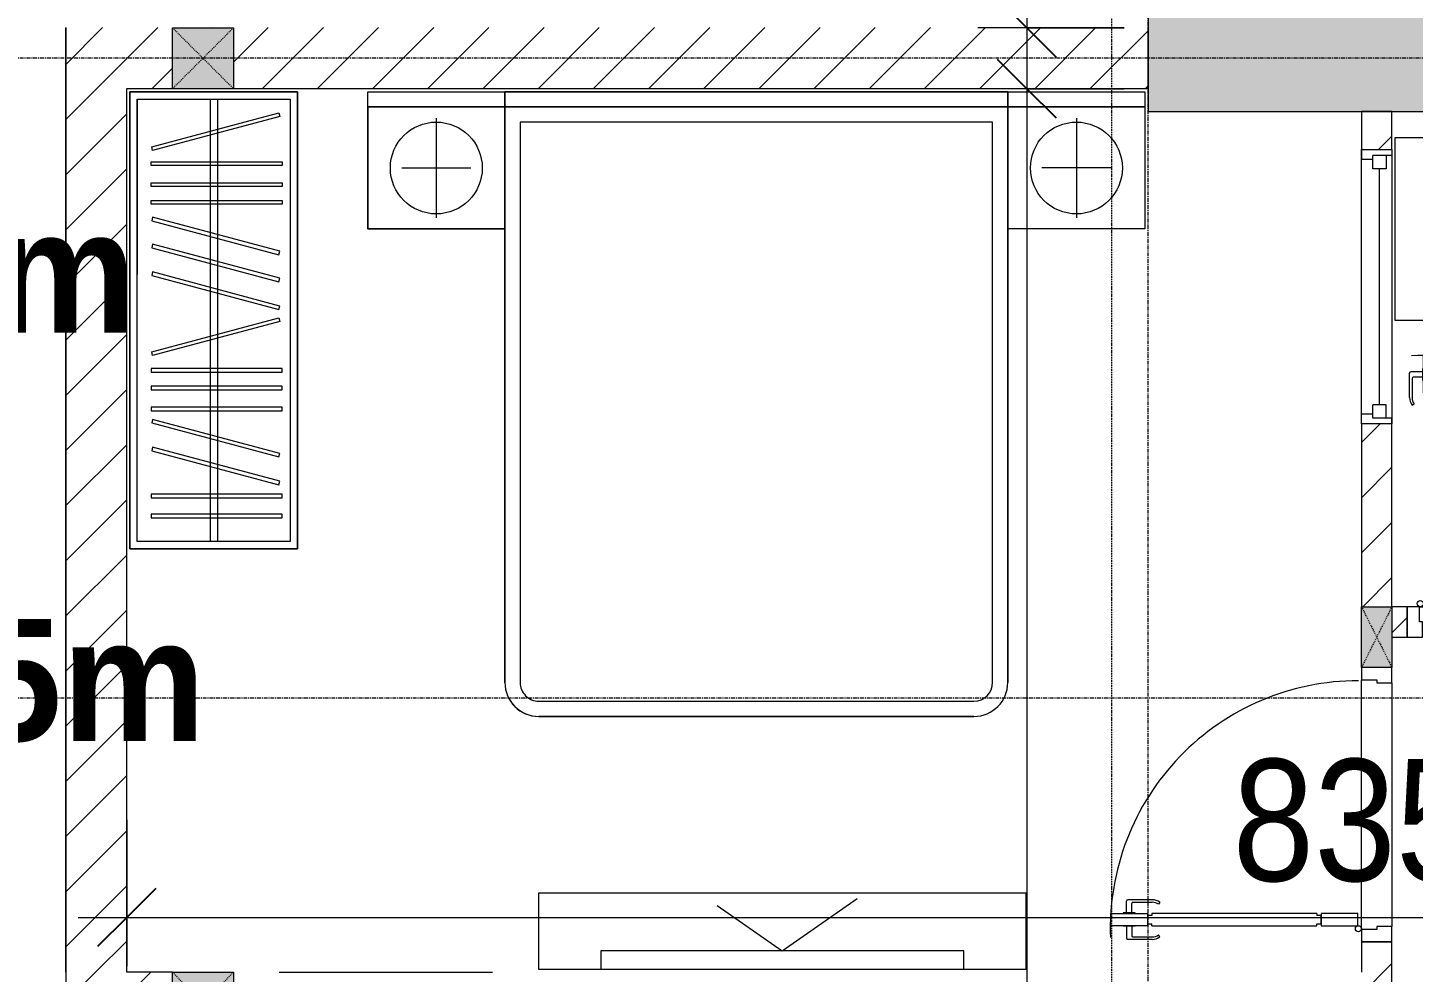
# Model space of a CAD drawing. Header units: millimetres. Extents: x 1591 to 239055, y -15958 to 83255.
# Drawn here: x 214257 to 218802, y 50537 to 53637 of the extents above; entities that cross this region are included whole.
import ezdxf

# ---------------------------------------------------------------- set-up
doc = ezdxf.new("R2010")
doc.units = ezdxf.units.MM
for name, pattern in [('Dash', [6, 3, -3]), ('Dash Dot 3_16_', [7.9375, 4.7625, -1.5875, 0, -1.5875]), ('Grid Line', [22.225, 12.7, -3.175, 3.175, -3.175])]:
    doc.linetypes.add(name, pattern=pattern)
for name, color, linetype, lineweight in [('0-1', 250, 'Continuous', 5), ('A-ANNO-DIMS', 211, 'Continuous', 9), ('A-ANNO-DIMS-160', 211, 'Continuous', 9), ('A-DETL-GENF-1', 9, 'Continuous', 9), ('A-DOOR-1', 254, 'Continuous', 9), ('A-DOOR-2', 9, 'Continuous', 9), ('A-FLOR', 192, 'Continuous', 9), ('A-FLOR-2', 9, 'Continuous', 9), ('A-GLAZ-1', 254, 'Continuous', 9), ('A-GLAZ-2', 9, 'Continuous', 9), ('A-WALL-1', 253, 'Continuous', 18), ('A-WALL-2', 9, 'Continuous', 9), ('A-WALL-3', 113, 'Continuous', 18), ('A-WALL-PATT-1', 10, 'Continuous', 9), ('A-WALL-PATT-2', 111, 'Continuous', 9), ('G-ANNO-SYMB-1', 111, 'Dash Dot 3_16_', 18), ('G-ANNO-TEXT-2', 142, 'Continuous', 9), ('G-IMPT-1', 254, 'Continuous', 9), ('I-FURN-1', 254, 'Continuous', 9), ('S-COLS', 52, 'Continuous', 9), ('S-COLS-1', 52, 'Continuous', 5), ('S-COLS-2', 250, 'Continuous', 18), ('S-COLS-3', 254, 'Continuous', 9), ('S-COLS-4', 253, 'Continuous', 18), ('S-COLS-5', 52, 'Continuous', 18), ('S-COLS-HDLN', 52, 'Dash', 9), ('S-COLS-HDLN-1', 9, 'Dash', 9), ('S-GRID-1', 1, 'Grid Line', 9)]:
    doc.layers.add(name, color=color, linetype=linetype, lineweight=lineweight)
doc.styles.add('Arial_14', font='arial_0.ttf', dxfattribs={"width": 0.95, "height": 400})
doc.styles.add('UTM Avo', font='UTM Avo.ttf', dxfattribs={"width": 0.9, "height": 400})
doc.dimstyles.new('1_Dim_chi_tiet_2_5', dxfattribs={"dimscale": 304.8, "dimtxt": 399.720379, "dimasz": 0.629921, "dimexe": 0.524934, "dimexo": 0.0625, "dimgap": 0.052493, "dimtad": 1, "dimdec": 0, "dimrnd": 5, "dimzin": 0, "dimdsep": 46, "dimtxsty": 'UTM Avo', "dimblk1": 'OBLIQUE', "dimblk2": 'OBLIQUE', "dimsah": 1, "dimcen": 0.09, "dimdle": 0.524934, "dimazin": 0, "dimtfac": 1, "dimtdec": 4, "dimtix": 1, "dimtmove": 0, "dimatfit": 3, "dimfxl": 1.049869, "dimfxlon": 1, "dimtvp": 1, "dimtolj": 1, "dimtzin": 0, "dimarcsym": 2})
doc.dimstyles.new('1_Dim_chi_tiet_2_5_1', dxfattribs={"dimscale": 304.8, "dimtxt": 399.720379, "dimasz": 0.629921, "dimexe": 0.524934, "dimexo": 0.0625, "dimgap": 0.052493, "dimtad": 1, "dimdec": 0, "dimrnd": 5, "dimzin": 0, "dimdsep": 46, "dimtxsty": 'UTM Avo', "dimblk1": 'OBLIQUE', "dimblk2": 'OBLIQUE', "dimsah": 1, "dimcen": 0.09, "dimdle": 0.524934, "dimazin": 0, "dimtfac": 1, "dimtdec": 4, "dimtix": 1, "dimtmove": 0, "dimatfit": 3, "dimfxl": 1.049869, "dimfxlon": 1, "dimtvp": 1, "dimtolj": 1, "dimtzin": 0, "dimarcsym": 2})
pattern_1 = [(45, (0, 0), (-90.50967, 90.50967), [])]
pattern_2 = [(45, (95879.7, 0), (-90.50967, 90.50967), [])]

# ---------------------------------------------------------------- blocks, each defined once
blk = doc.blocks.new('NCV_TKTC_KET CAU_rvt-1-TKCS_MB TẦNG 6-8')
at = {"layer": 'S-COLS-1'}
blk.add_hatch(color=256, dxfattribs=at).paths.add_polyline_path([(123052.6, 53361.9), (123052.6, 53711.9), (122052.6, 53711.9), (122052.6, 53361.9), (122206.8, 53361.9)])
at = {"layer": 'S-COLS-2'}
for p, q in [((122052.6, 53711.9), (122052.6, 53361.9)), ((122052.6, 53361.9), (123052.6, 53361.9))]:
    blk.add_line(p, q, dxfattribs=at)
blk = doc.blocks.new('DOOR_CW_01 CANH MO-PANEL KINH - DIW_01-900x2200-CỬA GỖ VÂN LAMINATE-V76-TKCS_MB TẦNG 6-8')
at = {"layer": 'A-DETL-GENF-1'}
for p, q in [((-397, 872), (-357, 872)), ((-397, 752), (-397, 872)), ((-357, 872), (-357, 752)), ((-399, 820.5), (-438, 820.5)), ((-399, 831.8), (-397, 831.8)), ((-399, 792.2), (-399, 831.8)), ((-397, 792.2), (-397, 831.8)), ((-357, 792.2), (-357, 831.8)), ((-355, 831.8), (-357, 831.8)), ((-355, 792.2), (-355, 831.8)), ((-355, 820.5), (-316, 820.5)), ((-442, 737), (-442, 816.5)), ((-434, 799.5), (-434, 737)), ((-399, 803.5), (-430, 803.5)), ((-397, 792.2), (-399, 792.2)), ((-357, 792.2), (-355, 792.2)), ((-355, 803.5), (-324, 803.5)), ((-320, 799.5), (-320, 737)), ((-312, 737), (-312, 816.5)), ((-357, 752), (-397, 752)), ((-397, 738), (-391, 738)), ((-397, 738), (-397, 196)), ((-363, 752), (-391, 752)), ((-391, 752), (-391, 738)), ((-363, 738), (-363, 752)), ((-357, 738), (-363, 738)), ((-357, 196), (-357, 738)), ((-433.9, 711.2), (-427.3, 715.8)), ((-320.1, 711.2), (-326.7, 715.8)), ((-397, 196), (-391, 196)), ((-357, 182), (-397, 182)), ((-397, 182), (-397, 62)), ((-391, 196), (-391, 182)), ((-391, 182), (-363, 182)), ((-357, 196), (-363, 196)), ((-363, 182), (-363, 196)), ((-357, 62), (-357, 182)), ((-397, 62), (-357, 62))]:
    blk.add_line(p, q, dxfattribs=at)
blk.add_circle((-407, 60), 10, dxfattribs=at)
for centre, radius, start, end in [((-407, 60), 814, 360, 92), ((-438, 816.5), 4, 90, 180), ((-316, 816.5), 4, 0, 90), ((-430, 799.5), 4, 90, 180), ((-324, 799.5), 4, 360, 90), ((-397, 737), 45, 180, 215), ((-397, 737), 37, 180, 215), ((-357, 737), 37, 325, 0), ((-357, 737), 45, 325, 0)]:
    blk.add_arc(centre, radius, start, end, dxfattribs=at)
at = {"layer": 'A-DOOR-2'}
for p, q in [((-410, 50), (-450, 50)), ((-450, 50), (-450, -50)), ((-410, 0), (-410, 50)), ((-407, 50), (-382, 50)), ((450, 50), (410, 50)), ((410, 50), (410, 0)), ((-400, 0), (-410, 0)), ((-400, -50), (-400, 0)), ((410, 0), (400, 0)), ((400, 0), (400, -50)), ((-450, -50), (-400, -50)), ((400, -50), (450, -50))]:
    blk.add_line(p, q, dxfattribs=at)
blk = doc.blocks.new('M_Fixed - 900 x 1400-901191-TKCS_MB TẦNG 6-8')
at = {"layer": 'A-GLAZ-2'}
for p, q in [((-450, 37), (-418, 37)), ((-431, -63), (-431, 0)), ((-431, 0), (-387, 0)), ((-418, 0), (-418, 37)), ((-387, -44), (-387, 0)), ((387, 0), (431, 0)), ((387, -44), (387, 0)), ((418, 0), (418, 37)), ((450, 37), (418, 37)), ((431, -63), (431, 0)), ((-431, -44), (-387, -44)), ((-387, -22), (387, -22)), ((431, -44), (387, -44)), ((-450, -63), (-431, -63)), ((448.9, -63), (431, -63))]:
    blk.add_line(p, q, dxfattribs=at)
blk = doc.blocks.new('MAY GIAT - MAY GIAT_dwg-348053-TKCS_MB TẦNG 6-8')
at = {"layer": 'G-IMPT-1', "flags": 128}
blk.add_lwpolyline([(5, 596.6), (5, 2.3), (605, 2.3), (605, 596.6)], close=True, dxfattribs=at)
blk = doc.blocks.new('MAY GIAT - MAY GIAT-401071-TKCS_MB TẦNG 6-8')
at = {"layer": 'I-FURN-1'}
for p, q in [((5, -2.3), (605, -2.3)), ((5, -596.6), (5, -2.3)), ((605, -2.3), (605, -596.6)), ((605, -596.6), (5, -596.6))]:
    blk.add_line(p, q, dxfattribs=at)
at = {"extrusion": (0, 0, -1), "zscale": -1, "rotation": 180}
blk.add_blockref('MAY GIAT - MAY GIAT_dwg-348053-TKCS_MB TẦNG 6-8', (0, 0), dxfattribs=at)
blk = doc.blocks.new('G1_SOF - BO TRU - 100x200-746114-TKCS_MB TẦNG 6-8')
at = {"layer": 'S-COLS'}
blk.add_hatch(color=256, dxfattribs=at).paths.add_polyline_path([(50, -100), (50, 100), (-50, 100), (-50, -100)])
at = {"layer": 'S-COLS-4'}
for p, q in [((-50, 100), (50, 100)), ((-50, -100), (-50, 100)), ((50, 100), (50, -100)), ((50, -100), (-50, -100))]:
    blk.add_line(p, q, dxfattribs=at)
at = {"layer": 'S-COLS-HDLN-1'}
for p, q in [((50, -100), (-50, 100)), ((-50, -100), (50, 100))]:
    blk.add_line(p, q, dxfattribs=at)
blk = doc.blocks.new('DOOR_CW_01 CANH MO-PANEL KINH - DIG_01-900x2200-CỬA NHÔM KÍNH-901226-TKCS_MB TẦNG 6-8')
at = {"layer": 'A-DETL-GENF-1'}
for p, q in [((-397, 872), (-357, 872)), ((-397, 752), (-397, 872)), ((-357, 872), (-357, 752)), ((-399, 820.5), (-438, 820.5)), ((-399, 831.8), (-397, 831.8)), ((-399, 792.2), (-399, 831.8)), ((-397, 792.2), (-397, 831.8)), ((-357, 792.2), (-357, 831.8)), ((-355, 831.8), (-357, 831.8)), ((-355, 792.2), (-355, 831.8)), ((-355, 820.5), (-316, 820.5)), ((-442, 737), (-442, 816.5)), ((-434, 799.5), (-434, 737)), ((-399, 803.5), (-430, 803.5)), ((-397, 792.2), (-399, 792.2)), ((-357, 792.2), (-355, 792.2)), ((-355, 803.5), (-324, 803.5)), ((-320, 799.5), (-320, 737)), ((-312, 737), (-312, 816.5)), ((-357, 752), (-397, 752)), ((-397, 738), (-391, 738)), ((-397, 738), (-397, 196)), ((-363, 752), (-391, 752)), ((-391, 752), (-391, 738)), ((-363, 738), (-363, 752)), ((-357, 738), (-363, 738)), ((-357, 196), (-357, 738)), ((-433.9, 711.2), (-427.3, 715.8)), ((-320.1, 711.2), (-326.7, 715.8)), ((-397, 196), (-391, 196)), ((-357, 182), (-397, 182)), ((-397, 182), (-397, 62)), ((-391, 196), (-391, 182)), ((-391, 182), (-363, 182)), ((-357, 196), (-363, 196)), ((-363, 182), (-363, 196)), ((-357, 62), (-357, 182)), ((-397, 62), (-357, 62))]:
    blk.add_line(p, q, dxfattribs=at)
blk.add_circle((-407, 60), 10, dxfattribs=at)
for centre, radius, start, end in [((-407, 60), 814, 360, 92), ((-438, 816.5), 4, 90, 180), ((-316, 816.5), 4, 0, 90), ((-430, 799.5), 4, 90, 180), ((-324, 799.5), 4, 360, 90), ((-397, 737), 45, 180, 215), ((-397, 737), 37, 180, 215), ((-357, 737), 37, 325, 0), ((-357, 737), 45, 325, 0)]:
    blk.add_arc(centre, radius, start, end, dxfattribs=at)
at = {"layer": 'A-DOOR-2'}
for p, q in [((-410, 50), (-450, 50)), ((-450, 50), (-450, -50)), ((-410, 0), (-410, 50)), ((-407, 50), (-382, 50)), ((450, 50), (410, 50)), ((410, 50), (410, 0)), ((450, -50), (450, 50)), ((-400, 0), (-410, 0)), ((-400, -50), (-400, 0)), ((410, 0), (400, 0)), ((400, 0), (400, -50)), ((-450, -50), (-400, -50)), ((400, -50), (450, -50))]:
    blk.add_line(p, q, dxfattribs=at)
blk = doc.blocks.new('GIUONG NGU-2TAB-1600x2000 - GIUONG NGU-2TAB-1600x2000-901192-TKCS_MB TẦNG 6-8')
at = {"layer": 'I-FURN-1'}
for p, q in [((569.6, 2050), (1997.1, 2050)), ((1997.1, 2050), (569.6, 2050)), ((1997.1, 2000), (569.6, 2000)), ((458.5, 50), (458.5, 1938.9)), ((458.5, 1938.9), (458.5, 50)), ((508.5, 1938.9), (508.5, 100)), ((2058.2, 100), (2058.2, 1938.9)), ((2108.2, 1938.9), (2108.2, 50)), ((2108.2, 50), (2108.2, 1938.9)), ((8.5, 50), (8.5, 450.3)), ((8.5, 450.3), (458.5, 450.3)), ((8.5, 450.3), (458.5, 450.3)), ((8.5, 50), (8.5, 450.3)), ((233.5, 86.8), (233.5, 413.5)), ((458.5, 450.3), (458.5, 50)), ((458.5, 450.3), (458.5, 50)), ((2108.2, 50), (2108.2, 450.3)), ((2108.2, 450.3), (2558.2, 450.3)), ((2108.2, 450.3), (2108.2, 50)), ((2558.2, 450.3), (2108.2, 450.3)), ((2333.2, 86.8), (2333.2, 413.5)), ((2558.2, 450.3), (2558.2, 50)), ((2558.2, 50), (2558.2, 450.3)), ((120.2, 250.2), (346.8, 250.2)), ((2446.5, 250.2), (2219.8, 250.2)), ((508.5, 100), (2058.2, 100)), ((458.5, 50), (8.5, 50)), ((8.5, 0), (8.5, 50)), ((8.5, 50), (458.5, 50)), ((458.5, 50), (8.5, 50)), ((2108.2, 50), (458.5, 50)), ((458.5, 50), (458.5, 0)), ((458.5, 0), (458.5, 50)), ((458.5, 50), (2108.2, 50)), ((458.5, 50), (2108.2, 50)), ((2558.2, 50), (2108.2, 50)), ((2108.2, 50), (2558.2, 50)), ((2108.2, 0), (2108.2, 50)), ((2108.2, 50), (2108.2, 0)), ((2108.2, 50), (2558.2, 50)), ((2558.2, 50), (2558.2, 0)), ((458.5, 0), (8.5, 0)), ((2108.2, 0), (458.5, 0)), ((458.5, 0), (2108.2, 0)), ((2558.2, 0), (2108.2, 0))]:
    blk.add_line(p, q, dxfattribs=at)
for centre in [(233.5, 250.2), (2333.2, 250.2)]:
    blk.add_circle(centre, 150.7, dxfattribs=at)
for centre, radius, start, end in [((569.6, 1938.9), 111.1, 90, 180), ((569.6, 1938.9), 111.1, 90, 180), ((1997.1, 1938.9), 111.1, 0, 90), ((1997.1, 1938.9), 111.1, 360, 90), ((569.6, 1938.9), 61.1, 90, 180), ((1997.1, 1938.9), 61.1, 360, 90)]:
    blk.add_arc(centre, radius, start, end, dxfattribs=at)
blk = doc.blocks.new('TU QUAN AO-SUITE ROOM_3 - TU QUAN AO-SUITE ROOM_3-885817-TKCS_MB TẦNG 6-8')
at = {"layer": 'I-FURN-1'}
for p, q in [((0, 0), (-550, 0)), ((-550, 0), (-550, -1500)), ((-550, -1500), (-550, 0)), ((-550, 0), (0, 0)), ((0, -1500), (0, 0)), ((0, 0), (0, -1500)), ((-550, -24), (-550, -576)), ((-526, -24), (-24, -24)), ((-526, -1476), (-526, -24)), ((-526, -24), (-526, -600)), ((-287, -24), (-287, -576)), ((-263, -24), (-263, -576)), ((-24, -24), (-24, -1476)), ((-478.3, -181.1), (-61.3, -69.4)), ((-58.2, -80.9), (-475.2, -192.7)), ((-61.3, -69.4), (-58.2, -80.9)), ((-475.2, -192.7), (-478.3, -181.1)), ((-480.1, -229.7), (-50.1, -229.7)), ((-480.1, -241.7), (-480.1, -229.7)), ((-50.1, -241.7), (-480.1, -241.7)), ((-50.1, -229.7), (-50.1, -241.7)), ((-480.1, -299.2), (-50.1, -299.2)), ((-480.1, -311.2), (-480.1, -299.2)), ((-50.1, -311.2), (-480.1, -311.2)), ((-50.1, -299.2), (-50.1, -311.2)), ((-480.1, -356.4), (-50.1, -356.4)), ((-480.1, -368.4), (-480.1, -356.4)), ((-50.1, -356.4), (-50.1, -368.4)), ((-50.1, -368.4), (-480.1, -368.4)), ((-475.2, -411.5), (-478.3, -423.1)), ((-478.3, -423.1), (-61.3, -534.9)), ((-58.2, -523.3), (-475.2, -411.5)), ((-475.2, -500.3), (-478.3, -511.9)), ((-478.3, -511.9), (-61.3, -623.6)), ((-58.2, -612.1), (-475.2, -500.3)), ((-61.3, -534.9), (-58.2, -523.3)), ((-287, -576), (-287, -1476)), ((-263, -576), (-263, -1476)), ((-526, -1476), (-526, -600)), ((-475.2, -591.5), (-478.3, -603.1)), ((-478.3, -603.1), (-61.3, -714.9)), ((-58.2, -703.3), (-475.2, -591.5)), ((-61.3, -623.6), (-58.2, -612.1)), ((-61.3, -714.9), (-58.2, -703.3)), ((-478.3, -853.9), (-61.3, -742.1)), ((-58.2, -753.7), (-475.2, -865.5)), ((-61.3, -742.1), (-58.2, -753.7)), ((-475.2, -865.5), (-478.3, -853.9)), ((-480.1, -908.6), (-480.1, -920.6)), ((-480.1, -908.6), (-480.1, -920.6)), ((-50.1, -908.6), (-480.1, -908.6)), ((-50.1, -920.6), (-50.1, -908.6)), ((-480.1, -920.6), (-50.1, -920.6)), ((-480.1, -965.8), (-480.1, -977.8)), ((-480.1, -965.8), (-480.1, -977.8)), ((-50.1, -965.8), (-480.1, -965.8)), ((-480.1, -977.8), (-50.1, -977.8)), ((-50.1, -977.8), (-50.1, -965.8)), ((-480.1, -1035.3), (-480.1, -1047.3)), ((-480.1, -1035.3), (-480.1, -1047.3)), ((-50.1, -1035.3), (-480.1, -1035.3)), ((-50.1, -1047.3), (-50.1, -1035.3)), ((-480.1, -1047.3), (-50.1, -1047.3)), ((-475.2, -1075.3), (-478.3, -1086.9)), ((-478.3, -1086.9), (-61.3, -1198.6)), ((-58.2, -1187.1), (-475.2, -1075.3)), ((-475.2, -1166.5), (-478.3, -1178.1)), ((-478.3, -1178.1), (-61.3, -1289.9)), ((-58.2, -1278.3), (-475.2, -1166.5)), ((-61.3, -1198.6), (-58.2, -1187.1)), ((-61.3, -1289.9), (-58.2, -1278.3)), ((-480.1, -1320.5), (-480.1, -1332.5)), ((-480.1, -1320.5), (-480.1, -1332.5)), ((-50.1, -1320.5), (-480.1, -1320.5)), ((-480.1, -1332.5), (-50.1, -1332.5)), ((-50.1, -1332.5), (-50.1, -1320.5)), ((-480.1, -1386.9), (-480.1, -1398.9)), ((-480.1, -1386.9), (-480.1, -1398.9)), ((-50.1, -1386.9), (-480.1, -1386.9)), ((-480.1, -1398.9), (-50.1, -1398.9)), ((-50.1, -1398.9), (-50.1, -1386.9)), ((-24, -1476), (-526, -1476)), ((-550, -1500), (0, -1500)), ((0, -1500), (-550, -1500))]:
    blk.add_line(p, q, dxfattribs=at)
blk = doc.blocks.new('RES_BAN AN - RES_BAN AN-901223-TKCS_MB TẦNG 6-8')
at = {"layer": 'I-FURN-1'}
for p, q in [((1600, 0), (0, 0)), ((0, 0), (0, -250)), ((1600, -250), (1600, 0)), ((0, -250), (1600, -250))]:
    blk.add_line(p, q, dxfattribs=at)
blk = doc.blocks.new('KE TIVI-2 - KE TIVI-2-885819-TKCS_MB TẦNG 6-8')
at = {"layer": 'I-FURN-1'}
for p, q in [((-595.6, 0), (-595.6, -60)), ((595.6, 0), (-595.6, 0)), ((595.6, -60), (595.6, 0)), ((-595.6, -60), (595.6, -60)), ((0, -60), (-245.7, -232.1)), ((213, -209.1), (0, -60))]:
    blk.add_line(p, q, dxfattribs=at)
blk = doc.blocks.new('NCV_TKTC_TANG 6 - 8_rvt-2-TKCS_MB TẦNG 6-8')
at = {"layer": 'A-WALL-PATT-1'}
h = blk.add_hatch(dxfattribs=at)
h.set_pattern_fill('FP_1', color=256, style=0, pattern_type=2)
h.set_pattern_definition(pattern_1)
h.paths.add_polyline_path([(122762.6, 48636.9), (122852.6, 48636.9), (122852.6, 49537.3), (122752.6, 49537.3), (122752.6, 48636.9)])
h.paths.add_polyline_path([(122752.6, 50337.3), (122852.6, 50337.3), (122852.6, 50636.9), (122752.6, 50636.9), (122752.6, 50436.9)])
h.paths.add_polyline_path([(122852.6, 51736.9), (122852.6, 52336.9), (122752.6, 52336.9), (122752.6, 51736.9)])
h.paths.add_polyline_path([(122752.6, 53236.9), (122852.6, 53236.9), (122852.6, 53361.9), (122752.6, 53361.9), (122752.6, 53249.1)])
h = blk.add_hatch(dxfattribs=at)
h.set_pattern_fill('FP_1', color=256, style=0, pattern_type=2)
h.set_pattern_definition(pattern_1)
h.paths.add_polyline_path([(122852.6, 51636.9), (122902.6, 51636.9), (122902.6, 51736.9), (122852.6, 51736.9)])
h.paths.add_polyline_path([(123852.6, 51636.9), (123852.6, 51736.9), (123802.6, 51736.9), (123802.6, 51636.9), (123818.8, 51636.9)])
at = {"layer": 'A-FLOR-2'}
for p, q in [((118852.5, 53436.9), (118702.6, 53436.9)), ((122052.6, 53436.9), (119052.5, 53436.9)), ((122752.6, 50676.9), (122752.6, 51496.9)), ((122852.6, 51486.9), (122852.6, 50686.9)), ((119202.6, 50536.9), (119902.6, 50536.9))]:
    blk.add_line(p, q, dxfattribs=at)
at = {"layer": 'A-WALL-1'}
for p, q in [((122852.6, 53361.9), (122752.6, 53361.9)), ((122752.6, 53361.9), (122752.6, 53236.9)), ((122852.6, 53236.9), (122852.6, 53361.9)), ((122752.6, 53236.9), (122852.6, 53236.9)), ((122852.6, 52336.9), (122752.6, 52336.9)), ((122752.6, 52336.9), (122752.6, 51736.9)), ((122852.6, 51736.9), (122852.6, 52336.9)), ((122902.6, 51736.9), (122852.6, 51736.9)), ((122902.6, 51636.9), (122902.6, 51736.9)), ((122852.6, 51636.9), (122902.6, 51636.9)), ((122852.6, 50636.9), (122752.6, 50636.9)), ((122752.6, 50636.9), (122752.6, 50536.9)), ((122852.6, 50337.3), (122852.6, 50636.9))]:
    blk.add_line(p, q, dxfattribs=at)
at = {"layer": 'A-WALL-2'}
for p, q in [((122752.6, 52336.9), (122752.6, 53236.9)), ((122852.6, 53236.9), (122852.6, 52336.9)), ((122752.6, 50676.9), (122752.6, 51496.9)), ((122852.6, 51486.9), (122852.6, 50686.9))]:
    blk.add_line(p, q, dxfattribs=at)
at = {"layer": 'A-DOOR-1'}
blk.add_blockref('DOOR_CW_01 CANH MO-PANEL KINH - DIG_01-900x2200-CỬA NHÔM KÍNH-901226-TKCS_MB TẦNG 6-8', (123352.6, 51686.9), dxfattribs=at)
at = {"layer": 'A-DOOR-1', "rotation": 90.00000000000087}
blk.add_blockref('DOOR_CW_01 CANH MO-PANEL KINH - DIW_01-900x2200-CỬA GỖ VÂN LAMINATE-V76-TKCS_MB TẦNG 6-8', (122802.6, 51086.9), dxfattribs=at)
at = {"layer": 'A-GLAZ-1', "rotation": 90.00000000000087}
blk.add_blockref('M_Fixed - 900 x 1400-901191-TKCS_MB TẦNG 6-8', (122789.6, 52786.9), dxfattribs=at)
at = {"layer": 'I-FURN-1'}
blk.add_blockref('TU QUAN AO-SUITE ROOM_3 - TU QUAN AO-SUITE ROOM_3-885817-TKCS_MB TẦNG 6-8', (119262.6, 53426.9), dxfattribs=at)
for name, p, rotation in [('GIUONG NGU-2TAB-1600x2000 - GIUONG NGU-2TAB-1600x2000-901192-TKCS_MB TẦNG 6-8', (122051, 53426.9), 180), ('MAY GIAT - MAY GIAT-401071-TKCS_MB TẦNG 6-8', (122860.3, 52671.5), 90.00000000000092), ('RES_BAN AN - RES_BAN AN-901223-TKCS_MB TẦNG 6-8', (121652.6, 50546.9), 180), ('KE TIVI-2 - KE TIVI-2-885819-TKCS_MB TẦNG 6-8', (120852.6, 50546.9), 180)]:
    blk.add_blockref(name, p, dxfattribs=dict(at, rotation=rotation))
at = {"layer": 'S-COLS-3', "rotation": 180}
blk.add_blockref('G1_SOF - BO TRU - 100x200-746114-TKCS_MB TẦNG 6-8', (122802.6, 51636.9), dxfattribs=at)
blk = doc.blocks.new('G1_SOF - BO TRU - 200x200-3056269-TKCS_MB TẦNG 6-8')
at = {"layer": 'S-COLS'}
blk.add_hatch(color=256, dxfattribs=at).paths.add_polyline_path([(100, 100), (-100, 100), (-100, -100), (100, -100)])
at = {"layer": 'S-COLS-5'}
for p, q in [((-100, 100), (100, 100)), ((-100, -100), (-100, 100)), ((100, 100), (100, -100)), ((100, -100), (-100, -100))]:
    blk.add_line(p, q, dxfattribs=at)
at = {"layer": 'S-COLS-HDLN'}
for p, q in [((100, -100), (-100, 100)), ((-100, -100), (100, 100))]:
    blk.add_line(p, q, dxfattribs=at)
blk = doc.blocks.new('DIMBLOCK134-TKCS_MB TẦNG 6-8')
at = {"layer": 'A-ANNO-DIMS-160'}
for p, q in [((217534.4, 53596.9), (217534.4, 45276.9)), ((217854.4, 53436.9), (217374.4, 53436.9)), ((217534.4, 53436.9), (217854.4, 53436.9)), ((217854.4, 45436.9), (217374.4, 45436.9)), ((217534.4, 45436.9), (217854.4, 45436.9))]:
    blk.add_line(p, q, dxfattribs=at)
at = {"layer": 'A-ANNO-DIMS-160', "lineweight": 25}
for p, q in [((217534.4, 53436.9), (217438.4, 53532.9)), ((217534.4, 53436.9), (217630.4, 53340.9)), ((217534.4, 45436.9), (217438.4, 45532.9)), ((217534.4, 45436.9), (217630.4, 45340.9))]:
    blk.add_line(p, q, dxfattribs=at)
at = {"layer": 'A-ANNO-DIMS-160', "color": 0, "insert": (217014.8, 48889.2), "char_height": 400, "width": 1314.636, "attachment_point": 1, "rotation": 90, "line_spacing_factor": 1.110334, "style": 'UTM Avo'}
blk.add_mtext('8000', dxfattribs=at)
blk = doc.blocks.new('_Oblique')
at = {"color": 0, "linetype": 'ByBlock', "lineweight": -2}
blk.add_line((-0.5, -0.5), (0.5, 0.5), dxfattribs=at)
blk = doc.blocks.new('DIMBLOCK136-TKCS_MB TẦNG 6-8')
at = {"layer": 'A-ANNO-DIMS-160'}
for p, q in [((217534.4, 61796.9), (217534.4, 53476.9)), ((217854.4, 61636.9), (217374.4, 61636.9)), ((217534.4, 61636.9), (217854.4, 61636.9)), ((217854.4, 53636.9), (217374.4, 53636.9)), ((217534.4, 53636.9), (217854.4, 53636.9))]:
    blk.add_line(p, q, dxfattribs=at)
at = {"layer": 'A-ANNO-DIMS-160', "lineweight": 25}
for p, q in [((217534.4, 61636.9), (217438.4, 61732.9)), ((217534.4, 61636.9), (217630.4, 61540.9)), ((217534.4, 53636.9), (217438.4, 53732.9)), ((217534.4, 53636.9), (217630.4, 53540.9))]:
    blk.add_line(p, q, dxfattribs=at)
at = {"layer": 'A-ANNO-DIMS-160', "color": 0, "insert": (217014.8, 57089.2), "char_height": 400, "width": 1314.636, "attachment_point": 1, "rotation": 90, "line_spacing_factor": 1.110334, "style": 'UTM Avo'}
blk.add_mtext('8000', dxfattribs=at)
blk = doc.blocks.new('DIMBLOCK330-TKCS_MB TẦNG 6-8')
at = {"layer": 'A-ANNO-DIMS-160'}
for p, q in [((214582.3, 51037.1), (214582.3, 50557.1)), ((214582.3, 50717.1), (214582.3, 51037.1)), ((222932.3, 51037.1), (222932.3, 50557.1)), ((222932.3, 50717.1), (222932.3, 51037.1)), ((214422.3, 50717.1), (223092.3, 50717.1))]:
    blk.add_line(p, q, dxfattribs=at)
at = {"layer": 'A-ANNO-DIMS-160', "lineweight": 25}
for p, q in [((214582.3, 50717.1), (214678.3, 50813.1)), ((222932.3, 50717.1), (223028.3, 50813.1)), ((214582.3, 50717.1), (214486.3, 50621.1)), ((222932.3, 50717.1), (222836.3, 50621.1))]:
    blk.add_line(p, q, dxfattribs=at)
at = {"layer": 'A-ANNO-DIMS-160', "color": 0, "insert": (218209.5, 51236.8), "char_height": 400, "width": 1314.636, "attachment_point": 1, "line_spacing_factor": 1.110334, "style": 'UTM Avo'}
blk.add_mtext('8350', dxfattribs=at)

msp = doc.modelspace()

# ---------------------------------------------------------------- hatches: boundary and pattern name
at = {"layer": 'A-WALL-PATT-2'}
h = msp.add_hatch(dxfattribs=at)
h.set_pattern_fill('FP_1', color=256, style=0, pattern_type=2)
h.set_pattern_definition(pattern_2)
h.paths.add_polyline_path([(217932.3, 53437.4), (217932.3, 53637.4), (214382.3, 53637.4), (214382.3, 53437.4), (214732.2, 53437.4), (214732.2, 53636.9), (214932.2, 53636.9), (214932.2, 53437.4)])
h = msp.add_hatch(dxfattribs=at)
h.set_pattern_fill('FP_1', color=256, style=0, pattern_type=2)
h.set_pattern_definition(pattern_2)
h.paths.add_polyline_path([(214459.4, 50536.9), (214582.3, 50536.9), (214582.3, 53437.4), (214382.3, 53437.4), (214382.3, 50536.9)])
h = msp.add_hatch(dxfattribs=at)
h.set_pattern_fill('FP_1', color=256, style=0, pattern_type=2)
h.set_pattern_definition(pattern_2)
h.paths.add_polyline_path([(214482.2, 50336.9), (214732.2, 50336.9), (214732.2, 50536.9), (214382.2, 50536.9), (214382.2, 50336.9), (214459.4, 50336.9)])

# ---------------------------------------------------------------- linework, layer by layer
at = {"layer": 'A-FLOR'}
msp.add_line((214382.2, 50536.9), (214382.2, 53636.9), dxfattribs=at)
at = {"layer": 'A-WALL-3'}
for p, q in [((214382.3, 53637.4), (214382.3, 50536.9)), ((217932.3, 53437.4), (217932.3, 53637.4)), ((214582.3, 53437.4), (214732.2, 53437.4)), ((214582.3, 50536.9), (214582.3, 53437.4)), ((214932.2, 53437.4), (217932.3, 53437.4)), ((214382.2, 50536.9), (214382.2, 49486.9)), ((214732.2, 50536.9), (214582.3, 50536.9))]:
    msp.add_line(p, q, dxfattribs=at)
at = {"layer": 'G-ANNO-SYMB-1'}
msp.add_line((217812.3, 82873.6), (217812.3, 13592.5), dxfattribs=at)
at = {"layer": 'S-GRID-1'}
for p, q in [((217932.3, 19149.4), (217932.3, 77012.5)), ((223800.6, 53536.9), (130306.5, 53536.9)), ((223800.6, 51436.9), (130306.5, 51436.9))]:
    msp.add_line(p, q, dxfattribs=at)

# ---------------------------------------------------------------- block references
at = {"layer": '0-1'}
for name in ['NCV_TKTC_KET CAU_rvt-1-TKCS_MB TẦNG 6-8', 'NCV_TKTC_TANG 6 - 8_rvt-2-TKCS_MB TẦNG 6-8']:
    msp.add_blockref(name, (95879.7, 0), dxfattribs=at)
at = {"layer": 'S-COLS', "rotation": 180}
for p in [(214832.2, 53536.9), (214832.2, 50436.9)]:
    msp.add_blockref('G1_SOF - BO TRU - 200x200-3056269-TKCS_MB TẦNG 6-8', p, dxfattribs=at)

# ---------------------------------------------------------------- texts
at = {"layer": 'G-ANNO-TEXT-2', "char_height": 400, "attachment_point": 5, "line_spacing_factor": 0.936439, "style": 'Arial_14'}
for s, insert, width in [('\\pt1824,3648,5472,7296,9120,10944,12768,14592,16416,18240,20064,21888,23712,25536,27360,29184,31008,32832,34656,36480,38304,40128,41952,43776,45600,47424,49248,51072,52896,54720,56544,58368;{\\fArial|b1|i0|c0|p34;19m}', (214082.9, 52833.5), 1146.08), ('\\pt1824,3648,5472,7296,9120,10944,12768,14592,16416,18240,20064,21888,23712,25536,27360,29184,31008,32832,34656,36480,38304,40128,41952,43776,45600,47424,49248,51072,52896,54720,56544,58368;{\\fArial|b1|i0|c0|p34;19.5m}', (214089, 51493.5), 1659.84)]:
    msp.add_mtext(s, dxfattribs=dict(at, insert=insert, width=width))

# ---------------------------------------------------------------- dimensions: what is measured, and where the dimension line sits
at = {"layer": 'A-ANNO-DIMS'}
for base, p1, p2, picture, middle in [((217534.4, 53636.9), (217854.4, 61636.9), (217854.4, 53636.9), 'DIMBLOCK136-TKCS_MB TẦNG 6-8', (217311.4, 57636.9)), ((217534.4, 45436.9), (217854.4, 53436.9), (217854.4, 45436.9), 'DIMBLOCK134-TKCS_MB TẦNG 6-8', (217311.4, 49436.9))]:
    dim = msp.add_linear_dim(base=base, p1=p1, p2=p2, angle=90, dimstyle='1_Dim_chi_tiet_2_5', override={"dimpost": '<>', "dimfxl": 8000}, dxfattribs=at)
    dim.commit()
    dim.dimension.update_dxf_attribs({"geometry": picture, "text_midpoint": middle})
dim = msp.add_linear_dim(base=(222932.3, 50717.1), p1=(214582.3, 51037.1), p2=(222932.3, 51037.1), dimstyle='1_Dim_chi_tiet_2_5_1', override={"dimpost": '<>', "dimfxl": 8350}, dxfattribs=at)
dim.commit()
dim.dimension.update_dxf_attribs({"geometry": 'DIMBLOCK330-TKCS_MB TẦNG 6-8', "text_midpoint": (218757.3, 50940.1)})

doc.saveas('drawing.dxf')
